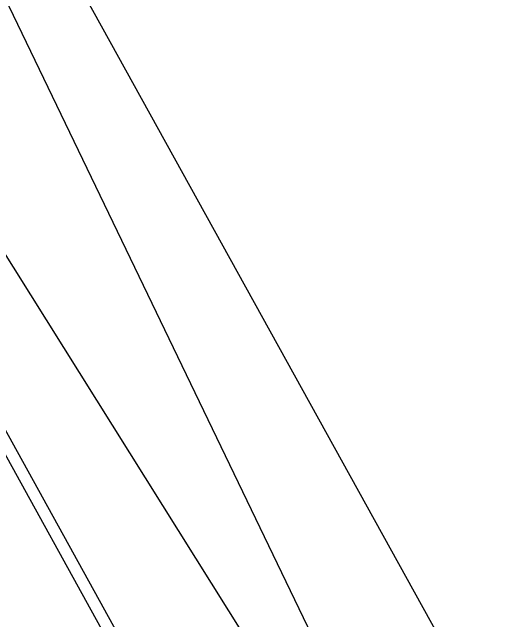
# Model space of a CAD drawing. Header units: millimetres. Extents: x 441156 to 441876, y 4514765 to 4515211.
# Drawn here: x 441402.743 to 441405.901, y 4514820.217 to 4514824.023 of the extents above; entities that cross this region are included whole.
import ezdxf

# ---------------------------------------------------------------- set-up
doc = ezdxf.new("R2010")
doc.units = ezdxf.units.MM
doc.layers.add('01_piscinas', color=254, linetype='Continuous')

msp = doc.modelspace()

# ---------------------------------------------------------------- linework, layer by layer
at = {"layer": '01_piscinas'}
for p, q in [((441399.30377795, 4514831.15983481, -0.00005505), (441406.78866758, 4514817.63571873, 0.00000131)), ((441406.02309586, 4514817.2120149, 0.00000131), (441399.30377795, 4514831.15983481, 0.00000131)), ((441397.58573891, 4514830.65012054, -0.00005645), (441405.25752414, 4514816.78831106, 0.00000131)), ((441397.58573891, 4514830.65012054, -0.00005645), (441406.02309586, 4514817.2120149, 0.00000131)), ((441397.54911246, 4514830.56141513, -0.00005623), (441405.15558624, 4514816.81761403, 0.00000104))]:
    msp.add_line(p, q, dxfattribs=at)

doc.saveas('drawing.dxf')
